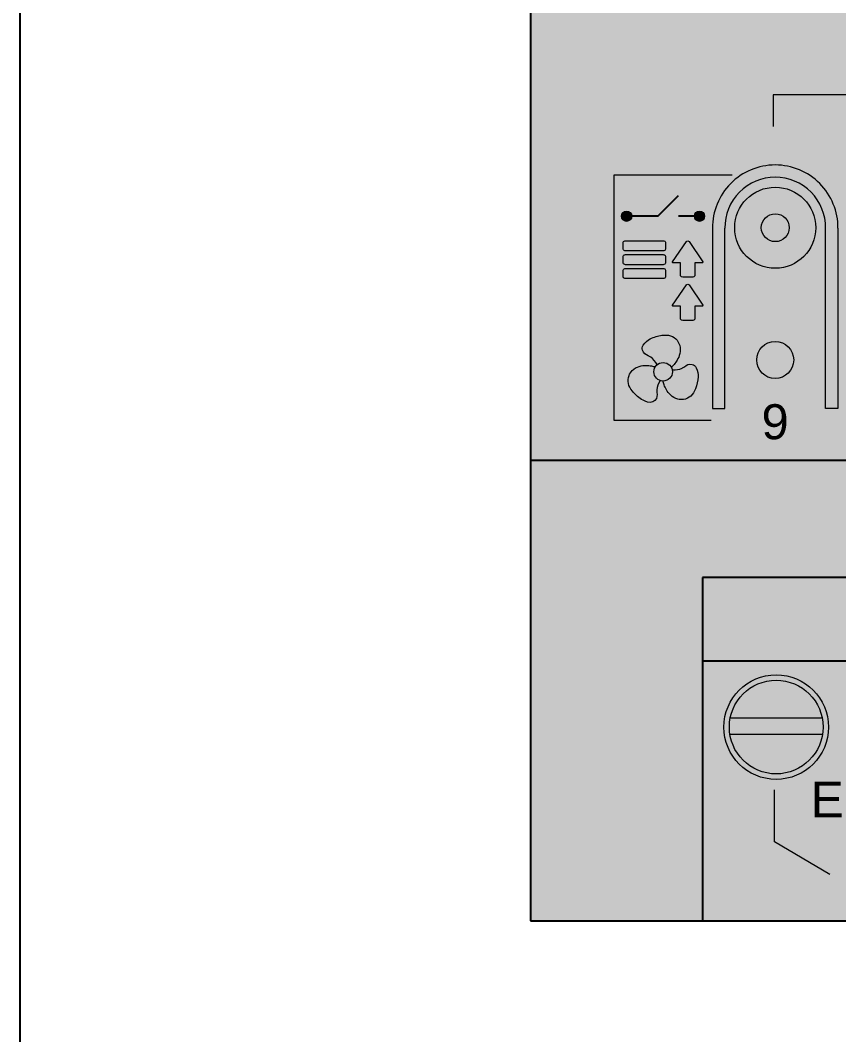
# Model space of a CAD drawing. Header units: millimetres. Extents: x 27500 to 33280, y -10980 to 420.
# Drawn here: x 27930 to 27970.11, y 139.43 to 189.14 of the extents above; entities that cross this region are included whole.
import ezdxf
from ezdxf.enums import TextEntityAlignment as Align

# ---------------------------------------------------------------- set-up
doc = ezdxf.new("R2010")
doc.units = ezdxf.units.MM
for name, color, linetype, true_color in [('SX_ZEN_BODY', 7, 'Continuous', 0xefefeb), ('SX_ZEN_KNX_BLACK', 7, 'Continuous', 0x2b2e31), ('SX_ZEN_TERMINALS', 7, 'Continuous', 0xc5c7cd)]:
    doc.layers.add(name, color=color, linetype=linetype, true_color=true_color)
doc.styles.get("Standard").update_dxf_attribs({"font": 'arial.ttf'})
doc.styles.add('SX_ZIOMB16V3_Arial', font='arial.ttf')

# ---------------------------------------------------------------- blocks, each defined once
blk = doc.blocks.new('SX_DYN_ZENNIO_G005')
at = {"true_color": 0x2f3236}
h = blk.add_hatch(color=250, dxfattribs=at)
h.dxf.hatch_style = 1
h.paths.add_polyline_path([(4.967, -10.464, 1), (4.467, -10.464, 1)])
h = blk.add_hatch(color=250, dxfattribs=at)
h.dxf.hatch_style = 1
h.paths.add_polyline_path([(8.541, -10.464, 1), (8.041, -10.464, 1)])
h = blk.add_hatch(color=250, dxfattribs=at)
h.dxf.hatch_style = 1
h.paths.add_polyline_path([(4.664, -11.662), (4.664, -11.662, 0.37542), (4.549, -11.742), (4.549, -12.075, 0.37542), (4.664, -12.155), (6.509, -12.155, 0.37542), (6.624, -12.075), (6.624, -11.742, 0.375871), (6.509, -11.662)])
h = blk.add_hatch(color=250, dxfattribs=at)
h.dxf.hatch_style = 1
h.paths.add_polyline_path([(7.78, -11.708, 0.25937), (7.712, -11.669, 0.25937), (7.644, -11.708), (6.966, -12.694, 0.525434), (7.004, -12.75), (7.358, -12.75), (7.358, -13.388, 0.249623), (7.471, -13.448), (7.712, -13.448), (7.953, -13.448, 0.249623), (8.066, -13.388), (8.066, -12.75), (8.42, -12.75, 0.525434), (8.458, -12.694)])
h = blk.add_hatch(color=250, dxfattribs=at)
h.dxf.hatch_style = 1
h.paths.add_polyline_path([(6.509, -12.838, 0.37542), (6.624, -12.758), (6.624, -12.425, 0.375871), (6.509, -12.345), (4.664, -12.345), (4.664, -12.345, 0.37542), (4.549, -12.425), (4.549, -12.758, 0.37542), (4.664, -12.838)])
h = blk.add_hatch(color=250, dxfattribs=at)
h.dxf.hatch_style = 1
h.paths.add_polyline_path([(6.509, -13.521, 0.37542), (6.624, -13.441), (6.624, -13.108, 0.375871), (6.509, -13.028), (4.664, -13.028), (4.664, -13.028, 0.37542), (4.549, -13.108), (4.549, -13.441, 0.37542), (4.664, -13.521)])
h = blk.add_hatch(color=250, dxfattribs=at)
h.dxf.hatch_style = 1
h.paths.add_polyline_path([(7.78, -13.833, 0.25937), (7.712, -13.795, 0.25937), (7.644, -13.833), (6.966, -14.82, 0.525434), (7.004, -14.875), (7.358, -14.875), (7.358, -15.514, 0.249623), (7.471, -15.574), (7.712, -15.574), (7.953, -15.574, 0.249623), (8.066, -15.514), (8.066, -14.875), (8.42, -14.875, 0.525434), (8.458, -14.82)])
h = blk.add_hatch(color=250, dxfattribs=at)
h.dxf.hatch_style = 1
edge = h.paths.add_edge_path()
edge.add_spline(control_points=[(4.99, -18.028), (4.925, -18.096), (4.868, -18.182), (4.835, -18.266)], knot_values=[7, 7, 7, 7, 8, 8, 8, 8], degree=3, periodic=0)
edge.add_spline(control_points=[(4.835, -18.266), (4.737, -18.514), (4.797, -18.795), (4.999, -19.033)], knot_values=[6, 6, 6, 6, 7, 7, 7, 7], degree=3, periodic=0)
edge.add_spline(control_points=[(4.999, -19.033), (5.118, -19.175), (5.265, -19.335), (5.441, -19.44)], knot_values=[5, 5, 5, 5, 6, 6, 6, 6], degree=3, periodic=0)
edge.add_spline(control_points=[(5.441, -19.44), (5.53, -19.494), (5.706, -19.584), (5.871, -19.584)], knot_values=[4, 4, 4, 4, 5, 5, 5, 5], degree=3, periodic=0)
edge.add_spline(control_points=[(5.871, -19.584), (5.967, -19.584), (6.046, -19.555), (6.106, -19.495)], knot_values=[3, 3, 3, 3, 4, 4, 4, 4], degree=3, periodic=0)
edge.add_spline(control_points=[(6.106, -19.495), (6.227, -19.378), (6.215, -19.234), (6.204, -19.106)], knot_values=[2, 2, 2, 2, 3, 3, 3, 3], degree=3, periodic=0)
edge.add_spline(control_points=[(6.204, -19.106), (6.2, -19.058), (6.196, -19.011), (6.199, -18.968)], knot_values=[1, 1, 1, 1, 2, 2, 2, 2], degree=3, periodic=0)
edge.add_spline(control_points=[(6.199, -18.968), (6.208, -18.822), (6.267, -18.66), (6.362, -18.518)], knot_values=[0, 0, 0, 0, 1, 1, 1, 1], degree=3, periodic=0)
edge.add_arc((6.505, -18.086), 0.455, -211.9959, -108.2832, ccw=False)
edge.add_spline(control_points=[(6.119, -17.845), (6.064, -17.829), (6.003, -17.815), (5.938, -17.801)], knot_values=[10, 10, 10, 10, 10.996755, 10.996755, 10.996755, 10.996755], degree=3, periodic=0)
edge.add_spline(control_points=[(5.938, -17.801), (5.848, -17.785), (5.759, -17.777), (5.671, -17.777)], knot_values=[9, 9, 9, 9, 10, 10, 10, 10], degree=3, periodic=0)
edge.add_spline(control_points=[(5.671, -17.777), (5.472, -17.777), (5.193, -17.82), (4.99, -18.028)], knot_values=[8, 8, 8, 8, 9, 9, 9, 9], degree=3, periodic=0)
at = {"layer": 'SX_ZEN_BODY', "true_color": 0xefefeb}
blk.add_hatch(color=7, dxfattribs=at).paths.add_polyline_path([(0, -22.43), (0, 22.57), (0, 45), (8.425, 45), (59.77, 45), (82.475, 45), (133.82, 45), (140, 45), (140, 22.57), (140, -22.43), (140, -45), (133.82, -45), (82.475, -45), (59.77, -45), (8.425, -45), (0, -45)])
at = {"layer": 'SX_ZEN_KNX_BLACK', "true_color": 0x1c1d1f}
h = blk.add_hatch(color=250, dxfattribs=at)
h.paths.add_polyline_path([(13.945, -11.425), (13.83, -11.8), (13.645, -12.135), (13.405, -12.43), (13.11, -12.675), (12.775, -12.855), (12.4, -12.97), (12, -13.01), (11.6, -12.97), (11.225, -12.855), (10.89, -12.675), (10.595, -12.43), (10.355, -12.135), (10.17, -11.8), (10.055, -11.425), (10.015, -11.025), (10.055, -10.625), (10.17, -10.255), (10.355, -9.915), (10.595, -9.62), (10.89, -9.38), (11.225, -9.195), (11.6, -9.08), (12, -9.04), (12.4, -9.08), (12.775, -9.195), (13.11, -9.38), (13.405, -9.62), (13.645, -9.915), (13.83, -10.255), (13.945, -10.625), (13.985, -11.025)])
h.paths.add_polyline_path([(12.63, -10.76), (12.485, -10.545), (12.265, -10.395), (12, -10.345), (11.735, -10.395), (11.515, -10.545), (11.37, -10.76), (11.315, -11.025), (11.37, -11.29), (11.515, -11.51), (11.735, -11.655), (12, -11.71), (12.265, -11.655), (12.485, -11.51), (12.63, -11.29), (12.685, -11.025)], flags=0)
for points in [[(12.63, -11.29), (12.485, -11.51), (12.265, -11.655), (12, -11.71), (11.735, -11.655), (11.515, -11.51), (11.37, -11.29), (11.315, -11.025), (11.37, -10.76), (11.515, -10.545), (11.735, -10.395), (12, -10.345), (12.265, -10.395), (12.485, -10.545), (12.63, -10.76), (12.685, -11.025)], [(4.625, -12.15), (4.59, -12.135), (4.565, -12.11), (4.55, -12.075), (4.55, -11.74), (4.565, -11.705), (4.59, -11.68), (4.625, -11.665), (4.665, -11.66), (6.51, -11.66), (6.545, -11.665), (6.58, -11.68), (6.61, -11.705), (6.625, -11.74), (6.625, -12.075), (6.61, -12.11), (6.58, -12.135), (6.545, -12.15), (6.51, -12.155), (4.665, -12.155)], [(7.73, -11.67), (7.75, -11.68), (7.765, -11.69), (7.78, -11.71), (8.46, -12.695), (8.46, -12.705), (8.46, -12.715), (8.46, -12.725), (8.455, -12.73), (8.445, -12.74), (8.44, -12.745), (8.43, -12.75), (8.42, -12.75), (8.065, -12.75), (8.065, -13.39), (8.045, -13.415), (8.015, -13.43), (7.985, -13.445), (7.955, -13.45), (7.71, -13.45), (7.47, -13.45), (7.44, -13.445), (7.405, -13.43), (7.38, -13.415), (7.36, -13.39), (7.36, -12.75), (7.005, -12.75), (6.995, -12.75), (6.985, -12.745), (6.975, -12.74), (6.97, -12.73), (6.965, -12.725), (6.965, -12.715), (6.965, -12.705), (6.965, -12.695), (7.645, -11.71), (7.655, -11.69), (7.675, -11.68), (7.69, -11.67), (7.71, -11.67)], [(4.625, -12.835), (4.59, -12.82), (4.565, -12.795), (4.55, -12.76), (4.55, -12.425), (4.565, -12.39), (4.59, -12.365), (4.625, -12.35), (4.665, -12.345), (6.51, -12.345), (6.545, -12.35), (6.58, -12.365), (6.61, -12.39), (6.625, -12.425), (6.625, -12.76), (6.61, -12.795), (6.58, -12.82), (6.545, -12.835), (6.51, -12.84), (4.665, -12.84)], [(4.625, -13.52), (4.59, -13.5), (4.565, -13.475), (4.55, -13.44), (4.55, -13.11), (4.565, -13.075), (4.59, -13.045), (4.625, -13.03), (4.665, -13.03), (6.51, -13.03), (6.545, -13.03), (6.58, -13.045), (6.61, -13.075), (6.625, -13.11), (6.625, -13.44), (6.61, -13.475), (6.58, -13.5), (6.545, -13.52), (6.51, -13.52), (4.665, -13.52)], [(7.73, -13.8), (7.75, -13.805), (7.765, -13.815), (7.78, -13.835), (8.46, -14.82), (8.46, -14.83), (8.46, -14.84), (8.46, -14.85), (8.455, -14.86), (8.445, -14.865), (8.44, -14.87), (8.43, -14.875), (8.42, -14.875), (8.065, -14.875), (8.065, -15.515), (8.045, -15.54), (8.015, -15.56), (7.985, -15.57), (7.955, -15.575), (7.71, -15.575), (7.47, -15.575), (7.44, -15.57), (7.405, -15.56), (7.38, -15.54), (7.36, -15.515), (7.36, -14.875), (7.005, -14.875), (6.995, -14.875), (6.985, -14.87), (6.975, -14.865), (6.97, -14.86), (6.965, -14.85), (6.965, -14.84), (6.965, -14.83), (6.965, -14.82), (7.645, -13.835), (7.655, -13.815), (7.675, -13.805), (7.69, -13.8), (7.71, -13.795)], [(12.83, -17.86), (12.64, -18.15), (12.35, -18.345), (11.995, -18.415), (11.645, -18.345), (11.355, -18.15), (11.165, -17.86), (11.09, -17.51), (11.165, -17.155), (11.355, -16.865), (11.645, -16.675), (11.995, -16.6), (12.35, -16.675), (12.64, -16.865), (12.83, -17.155), (12.905, -17.51)]]:
    blk.add_hatch(color=250, dxfattribs=at).paths.add_polyline_path(points)
at = {"layer": 'SX_ZEN_TERMINALS', "true_color": 0xc5c7cd}
h = blk.add_hatch(color=9, dxfattribs=at)
h.paths.add_polyline_path([(140, -22.43), (140, -45), (133.82, -45), (133.82, -32.295), (133.82, -28.22), (82.475, -28.22), (82.475, -32.295), (82.475, -33.095), (76.34, -33.095), (76.34, -31.08), (63.66, -31.08), (63.66, -33.095), (59.77, -33.095), (59.77, -32.245), (59.77, -28.17), (8.425, -28.17), (8.425, -32.245), (8.425, -45), (0, -45), (0, -22.43)])
h.paths.add_polyline_path([(76.755, -27.96), (76.755, -27.255), (75.76, -27.255), (75.76, -27.96)], flags=0)
h.paths.add_polyline_path([(75.005, -27.255), (74.005, -27.255), (74.005, -27.96), (75.005, -27.96)], flags=0)
h.paths.add_polyline_path([(74.005, -26.76), (78.505, -26.76), (78.505, -26.065), (74.005, -26.065)], flags=0)
h.paths.add_polyline_path([(64.54, -27.975), (64.555, -27.955), (64.57, -27.93), (64.585, -27.91), (64.605, -27.885), (64.62, -27.865), (64.635, -27.845), (64.655, -27.825), (64.66, -27.815), (64.67, -27.805), (64.675, -27.795), (64.68, -27.79), (64.685, -27.785), (64.695, -27.775), (64.7, -27.77), (64.705, -27.76), (64.72, -27.745), (64.74, -27.73), (64.755, -27.715), (64.77, -27.695), (64.785, -27.68), (64.805, -27.665), (64.82, -27.65), (64.835, -27.635), (64.855, -27.615), (64.87, -27.6), (64.89, -27.585), (64.905, -27.565), (64.94, -27.53), (64.98, -27.495), (65.02, -27.46), (65.06, -27.42), (65.075, -27.405), (65.085, -27.395), (65.1, -27.385), (65.11, -27.375), (65.125, -27.365), (65.14, -27.35), (65.155, -27.335), (65.165, -27.325), (65.19, -27.305), (65.215, -27.28), (65.235, -27.26), (65.255, -27.24), (65.295, -27.205), (65.335, -27.165), (65.37, -27.135), (65.405, -27.1), (65.435, -27.065), (65.47, -27.035), (65.5, -27), (65.53, -26.97), (65.545, -26.95), (65.565, -26.935), (65.58, -26.915), (65.59, -26.9), (65.605, -26.885), (65.62, -26.865), (65.635, -26.845), (65.65, -26.83), (65.7, -26.755), (65.755, -26.68), (65.8, -26.6), (65.85, -26.52), (65.87, -26.48), (65.89, -26.44), (65.91, -26.395), (65.925, -26.355), (65.94, -26.315), (65.955, -26.27), (65.97, -26.225), (65.985, -26.18), (65.995, -26.13), (66, -26.085), (66.01, -26.035), (66.015, -25.985), (66.015, -25.96), (66.02, -25.935), (66.02, -25.91), (66.02, -25.885), (66.02, -25.855), (66.02, -25.83), (66.02, -25.805), (66.02, -25.78), (66.01, -25.675), (65.99, -25.575), (65.96, -25.48), (65.925, -25.39), (65.9, -25.345), (65.875, -25.305), (65.85, -25.26), (65.815, -25.22), (65.785, -25.18), (65.75, -25.14), (65.715, -25.1), (65.675, -25.065), (65.595, -25), (65.505, -24.94), (65.41, -24.89), (65.315, -24.845), (65.21, -24.815), (65.1, -24.79), (64.985, -24.77), (64.87, -24.76), (64.84, -24.76), (64.81, -24.76), (64.78, -24.76), (64.75, -24.76), (64.72, -24.76), (64.69, -24.765), (64.665, -24.765), (64.635, -24.77), (64.58, -24.775), (64.525, -24.78), (64.47, -24.785), (64.42, -24.795), (64.32, -24.82), (64.23, -24.85), (64.14, -24.89), (64.055, -24.93), (64.01, -24.955), (63.975, -24.98), (63.935, -25.005), (63.9, -25.035), (63.86, -25.06), (63.825, -25.09), (63.795, -25.125), (63.765, -25.155), (63.705, -25.23), (63.655, -25.31), (63.61, -25.395), (63.575, -25.485), (63.54, -25.585), (63.51, -25.69), (63.49, -25.8), (63.475, -25.92), (64.225, -25.995), (64.23, -25.89), (64.25, -25.79), (64.275, -25.705), (64.31, -25.635), (64.325, -25.6), (64.345, -25.57), (64.37, -25.54), (64.39, -25.515), (64.42, -25.495), (64.445, -25.475), (64.475, -25.455), (64.505, -25.44), (64.54, -25.425), (64.575, -25.41), (64.61, -25.4), (64.645, -25.395), (64.665, -25.39), (64.685, -25.39), (64.705, -25.385), (64.725, -25.385), (64.75, -25.385), (64.775, -25.385), (64.795, -25.385), (64.82, -25.39), (64.86, -25.395), (64.905, -25.4), (64.945, -25.415), (64.98, -25.43), (65.02, -25.445), (65.055, -25.46), (65.085, -25.485), (65.11, -25.505), (65.125, -25.515), (65.14, -25.53), (65.15, -25.54), (65.16, -25.555), (65.17, -25.57), (65.18, -25.585), (65.195, -25.6), (65.205, -25.615), (65.22, -25.65), (65.235, -25.685), (65.245, -25.725), (65.255, -25.765), (65.26, -25.79), (65.26, -25.81), (65.265, -25.83), (65.265, -25.85), (65.265, -25.875), (65.265, -25.9), (65.265, -25.92), (65.265, -25.945), (65.265, -25.99), (65.255, -26.035), (65.245, -26.075), (65.235, -26.12), (65.22, -26.16), (65.205, -26.2), (65.19, -26.235), (65.17, -26.27), (65.16, -26.285), (65.15, -26.305), (65.145, -26.32), (65.135, -26.335), (65.125, -26.35), (65.115, -26.36), (65.11, -26.375), (65.1, -26.39), (65.075, -26.415), (65.055, -26.445), (65.03, -26.47), (65, -26.5), (64.975, -26.53), (64.95, -26.56), (64.925, -26.585), (64.895, -26.615), (64.87, -26.64), (64.845, -26.665), (64.815, -26.695), (64.79, -26.72), (64.765, -26.745), (64.735, -26.775), (64.705, -26.8), (64.68, -26.83), (64.645, -26.86), (64.615, -26.89), (64.58, -26.925), (64.54, -26.96), (64.53, -26.97), (64.52, -26.975), (64.51, -26.99), (64.5, -27), (64.49, -27.005), (64.48, -27.015), (64.47, -27.025), (64.46, -27.035), (64.44, -27.055), (64.415, -27.075), (64.395, -27.095), (64.38, -27.11), (64.305, -27.185), (64.24, -27.25), (64.175, -27.315), (64.115, -27.37), (64.06, -27.43), (64.01, -27.49), (63.955, -27.545), (63.91, -27.6), (63.86, -27.655), (63.82, -27.71), (63.775, -27.765), (63.73, -27.82), (63.715, -27.85), (63.695, -27.875), (63.675, -27.905), (63.66, -27.935), (63.65, -27.95), (63.64, -27.965), (63.63, -27.98), (63.625, -27.995), (63.615, -28.01), (63.605, -28.025), (63.595, -28.04), (63.59, -28.055), (63.555, -28.13), (63.52, -28.205), (63.49, -28.28), (63.465, -28.365), (63.44, -28.445), (63.42, -28.53), (63.405, -28.61), (63.395, -28.69), (66.02, -28.69), (66.02, -27.995), (64.53, -27.995)], flags=0)
h.paths.add_polyline_path([(68.485, -27.215), (68.465, -27.375), (68.445, -27.52), (68.415, -27.645), (68.4, -27.7), (68.38, -27.75), (68.365, -27.8), (68.345, -27.84), (68.335, -27.86), (68.32, -27.88), (68.31, -27.9), (68.3, -27.915), (68.3, -27.92), (68.295, -27.92), (68.295, -27.925), (68.29, -27.93), (68.29, -27.935), (68.285, -27.935), (68.28, -27.945), (68.275, -27.95), (68.265, -27.955), (68.26, -27.965), (68.25, -27.98), (68.24, -27.99), (68.225, -28.005), (68.215, -28.015), (68.165, -28.055), (68.11, -28.09), (68.055, -28.11), (67.995, -28.125), (67.98, -28.13), (67.96, -28.135), (67.945, -28.135), (67.93, -28.14), (67.925, -28.14), (67.915, -28.14), (67.91, -28.14), (67.9, -28.14), (67.89, -28.14), (67.88, -28.14), (67.87, -28.14), (67.865, -28.14), (67.83, -28.135), (67.795, -28.13), (67.765, -28.12), (67.735, -28.115), (67.705, -28.1), (67.675, -28.085), (67.65, -28.065), (67.625, -28.05), (67.605, -28.03), (67.585, -28.01), (67.57, -27.985), (67.555, -27.96), (67.525, -27.91), (67.5, -27.845), (67.485, -27.78), (67.47, -27.705), (66.745, -27.785), (66.79, -27.99), (66.86, -28.175), (66.945, -28.33), (67.05, -28.465), (67.18, -28.575), (67.325, -28.66), (67.49, -28.72), (67.67, -28.75), (67.72, -28.755), (67.765, -28.76), (67.815, -28.76), (67.865, -28.76), (67.915, -28.76), (67.965, -28.76), (68.015, -28.755), (68.065, -28.75), (68.16, -28.73), (68.25, -28.705), (68.335, -28.68), (68.42, -28.64), (68.505, -28.6), (68.58, -28.555), (68.655, -28.5), (68.73, -28.44), (68.765, -28.41), (68.8, -28.375), (68.835, -28.34), (68.865, -28.305), (68.87, -28.3), (68.87, -28.295), (68.875, -28.29), (68.88, -28.285), (68.88, -28.28), (68.885, -28.275), (68.89, -28.275), (68.895, -28.27), (68.9, -28.26), (68.905, -28.25), (68.91, -28.245), (68.915, -28.235), (68.925, -28.22), (68.94, -28.205), (68.95, -28.185), (68.96, -28.17), (69.045, -28.025), (69.115, -27.855), (69.17, -27.67), (69.215, -27.465), (69.235, -27.355), (69.25, -27.24), (69.26, -27.125), (69.27, -27), (69.27, -26.935), (69.27, -26.87), (69.275, -26.8), (69.275, -26.735), (69.275, -26.67), (69.27, -26.6), (69.27, -26.535), (69.27, -26.475), (69.25, -26.23), (69.215, -26.01), (69.17, -25.805), (69.11, -25.62), (69.08, -25.54), (69.04, -25.46), (69, -25.385), (68.955, -25.315), (68.91, -25.25), (68.865, -25.19), (68.81, -25.135), (68.76, -25.085), (68.65, -24.99), (68.53, -24.915), (68.405, -24.855), (68.275, -24.805), (68.205, -24.79), (68.135, -24.775), (68.06, -24.765), (67.985, -24.76), (67.975, -24.76), (67.965, -24.76), (67.955, -24.76), (67.95, -24.76), (67.94, -24.76), (67.93, -24.76), (67.92, -24.76), (67.905, -24.76), (67.88, -24.76), (67.855, -24.765), (67.83, -24.765), (67.805, -24.765), (67.76, -24.77), (67.71, -24.775), (67.665, -24.785), (67.615, -24.795), (67.53, -24.815), (67.44, -24.845), (67.36, -24.88), (67.28, -24.925), (67.24, -24.945), (67.205, -24.97), (67.165, -25), (67.13, -25.025), (67.095, -25.055), (67.06, -25.085), (67.03, -25.115), (66.995, -25.15), (66.885, -25.29), (66.8, -25.445), (66.735, -25.61), (66.69, -25.79), (66.685, -25.84), (66.68, -25.89), (66.675, -25.94), (66.67, -25.99), (66.67, -26.04), (66.67, -26.09), (66.67, -26.145), (66.67, -26.195), (66.68, -26.295), (66.695, -26.39), (66.715, -26.485), (66.74, -26.57), (66.775, -26.655), (66.81, -26.735), (66.855, -26.81), (66.905, -26.885), (66.915, -26.905), (66.93, -26.92), (66.945, -26.94), (66.96, -26.955), (66.97, -26.965), (66.975, -26.975), (66.98, -26.985), (66.99, -26.99), (66.995, -26.995), (66.995, -27), (67, -27.005), (67.005, -27.01), (67.01, -27.01), (67.015, -27.015), (67.015, -27.02), (67.02, -27.025), (67.055, -27.06), (67.095, -27.095), (67.13, -27.125), (67.17, -27.155), (67.245, -27.205), (67.325, -27.25), (67.405, -27.285), (67.49, -27.315), (67.535, -27.33), (67.58, -27.335), (67.625, -27.345), (67.67, -27.35), (67.695, -27.355), (67.715, -27.355), (67.74, -27.355), (67.76, -27.36), (67.785, -27.36), (67.81, -27.36), (67.835, -27.36), (67.86, -27.36), (68.045, -27.33), (68.21, -27.265), (68.36, -27.165), (68.5, -27.035)], flags=0)
h.paths.add_polyline_path([(73.37, -24.785), (72.535, -24.785), (71.57, -27.68), (70.58, -24.785), (69.725, -24.785), (71.125, -28.69), (71.97, -28.69)], flags=0)
h.paths.add_polyline_path([(78.505, -27.96), (78.505, -27.255), (77.505, -27.255), (77.505, -27.96)], flags=0)
for points in [[(8.425, -28.17), (59.77, -28.17), (59.77, -32.245), (8.425, -32.245)], [(9.784, -35.85), (9.75, -35.5), (9.795, -35.035), (9.93, -34.605), (10.145, -34.215), (10.425, -33.875), (10.765, -33.595), (11.155, -33.385), (11.585, -33.25), (12.045, -33.205), (12.51, -33.25), (12.94, -33.385), (13.33, -33.595), (13.67, -33.875), (13.95, -34.215), (14.16, -34.605), (14.295, -35.035), (14.296, -35.05), (14.34, -35.5), (14.306, -35.85)], [(14.306, -35.85), (14.295, -35.96), (14.16, -36.39), (13.95, -36.78), (13.67, -37.12), (13.33, -37.4), (12.94, -37.615), (12.51, -37.75), (12.045, -37.795), (11.585, -37.75), (11.155, -37.615), (10.765, -37.4), (10.425, -37.12), (10.145, -36.78), (9.93, -36.39), (9.795, -35.96), (9.784, -35.85)]]:
    blk.add_hatch(color=9, dxfattribs=at).paths.add_polyline_path(points)
h = blk.add_hatch(color=9, dxfattribs=at)
h.paths.add_polyline_path([(8.425, -32.245), (59.77, -32.245), (59.77, -33.095), (59.77, -45), (8.425, -45)])
h.paths.add_polyline_path([(14.555, -34.985), (14.405, -34.5), (14.17, -34.065), (13.86, -33.685), (13.48, -33.375), (13.045, -33.14), (12.565, -32.99), (12.045, -32.935), (11.53, -32.99), (11.05, -33.14), (10.615, -33.375), (10.235, -33.685), (9.92, -34.065), (9.685, -34.5), (9.535, -34.985), (9.485, -35.5), (9.535, -36.015), (9.685, -36.495), (9.92, -36.93), (10.235, -37.31), (10.615, -37.625), (11.05, -37.86), (11.53, -38.01), (12.045, -38.06), (12.565, -38.01), (13.045, -37.86), (13.48, -37.625), (13.86, -37.31), (14.17, -36.93), (14.405, -36.495), (14.555, -36.015), (14.61, -35.5)], flags=0)
h.paths.add_polyline_path([(20.905, -34.985), (20.755, -34.5), (20.52, -34.065), (20.21, -33.69), (19.83, -33.375), (19.395, -33.14), (18.915, -32.99), (18.395, -32.94), (17.88, -32.99), (17.4, -33.14), (16.965, -33.375), (16.585, -33.69), (16.27, -34.065), (16.035, -34.5), (15.885, -34.985), (15.835, -35.5), (15.885, -36.015), (16.035, -36.495), (16.27, -36.93), (16.585, -37.31), (16.965, -37.625), (17.4, -37.86), (17.88, -38.01), (18.395, -38.06), (18.915, -38.01), (19.395, -37.86), (19.83, -37.625), (20.21, -37.31), (20.52, -36.93), (20.755, -36.495), (20.905, -36.015), (20.96, -35.5)], flags=0)
h.paths.add_polyline_path([(27.255, -34.985), (27.105, -34.5), (26.87, -34.065), (26.56, -33.69), (26.18, -33.375), (25.745, -33.14), (25.265, -32.99), (24.745, -32.94), (24.23, -32.99), (23.75, -33.14), (23.315, -33.375), (22.935, -33.69), (22.62, -34.065), (22.385, -34.5), (22.235, -34.985), (22.185, -35.5), (22.235, -36.015), (22.385, -36.495), (22.62, -36.93), (22.935, -37.31), (23.315, -37.625), (23.75, -37.86), (24.23, -38.01), (24.745, -38.06), (25.265, -38.01), (25.745, -37.86), (26.18, -37.625), (26.56, -37.31), (26.87, -36.93), (27.105, -36.495), (27.255, -36.015), (27.31, -35.5)], flags=0)
h.paths.add_polyline_path([(33.605, -34.985), (33.455, -34.505), (33.22, -34.07), (32.91, -33.69), (32.53, -33.375), (32.095, -33.14), (31.615, -32.99), (31.095, -32.94), (30.58, -32.99), (30.1, -33.14), (29.665, -33.375), (29.285, -33.69), (28.97, -34.07), (28.735, -34.505), (28.585, -34.985), (28.535, -35.5), (28.585, -36.015), (28.735, -36.5), (28.97, -36.935), (29.285, -37.31), (29.665, -37.625), (30.1, -37.86), (30.58, -38.01), (31.095, -38.06), (31.615, -38.01), (32.095, -37.86), (32.53, -37.625), (32.91, -37.31), (33.22, -36.935), (33.455, -36.5), (33.605, -36.015), (33.66, -35.5)], flags=0)
h.paths.add_polyline_path([(58.995, -34.98), (58.845, -34.5), (58.61, -34.065), (58.295, -33.685), (57.915, -33.37), (57.48, -33.135), (57, -32.985), (56.485, -32.935), (55.97, -32.985), (55.485, -33.135), (55.05, -33.37), (54.675, -33.685), (54.36, -34.065), (54.125, -34.5), (53.975, -34.98), (53.92, -35.495), (53.975, -36.015), (54.125, -36.495), (54.36, -36.93), (54.675, -37.31), (55.05, -37.62), (55.485, -37.855), (55.97, -38.005), (56.485, -38.06), (57, -38.005), (57.48, -37.855), (57.915, -37.62), (58.295, -37.31), (58.61, -36.93), (58.845, -36.495), (58.995, -36.015), (59.045, -35.495)], flags=0)
h.paths.add_polyline_path([(52.645, -34.98), (52.495, -34.5), (52.26, -34.065), (51.945, -33.685), (51.565, -33.375), (51.13, -33.135), (50.65, -32.985), (50.135, -32.935), (49.62, -32.985), (49.135, -33.135), (48.7, -33.375), (48.325, -33.685), (48.01, -34.065), (47.775, -34.5), (47.625, -34.98), (47.57, -35.495), (47.625, -36.015), (47.775, -36.495), (48.01, -36.93), (48.325, -37.31), (48.7, -37.62), (49.135, -37.86), (49.62, -38.005), (50.135, -38.06), (50.65, -38.005), (51.13, -37.86), (51.565, -37.62), (51.945, -37.31), (52.26, -36.93), (52.495, -36.495), (52.645, -36.015), (52.695, -35.495)], flags=0)
h.paths.add_polyline_path([(46.295, -34.98), (46.145, -34.5), (45.91, -34.065), (45.595, -33.685), (45.215, -33.375), (44.78, -33.135), (44.3, -32.99), (43.785, -32.935), (43.27, -32.99), (42.785, -33.135), (42.35, -33.375), (41.975, -33.685), (41.66, -34.065), (41.425, -34.5), (41.275, -34.98), (41.22, -35.5), (41.275, -36.015), (41.425, -36.495), (41.66, -36.93), (41.975, -37.31), (42.35, -37.625), (42.785, -37.86), (43.27, -38.01), (43.785, -38.06), (44.3, -38.01), (44.78, -37.86), (45.215, -37.625), (45.595, -37.31), (45.91, -36.93), (46.145, -36.495), (46.295, -36.015), (46.345, -35.5)], flags=0)
h.paths.add_polyline_path([(39.945, -34.985), (39.795, -34.5), (39.56, -34.065), (39.245, -33.685), (38.865, -33.375), (38.43, -33.14), (37.95, -32.99), (37.435, -32.935), (36.92, -32.99), (36.435, -33.14), (36, -33.375), (35.625, -33.685), (35.31, -34.065), (35.075, -34.5), (34.925, -34.985), (34.87, -35.5), (34.925, -36.015), (35.075, -36.495), (35.31, -36.93), (35.625, -37.31), (36, -37.625), (36.435, -37.86), (36.92, -38.01), (37.435, -38.06), (37.95, -38.01), (38.43, -37.86), (38.865, -37.625), (39.245, -37.31), (39.56, -36.93), (39.795, -36.495), (39.945, -36.015), (39.995, -35.5)], flags=0)
h.paths.add_polyline_path([(17.4, -41.51), (16.49, -43.09), (18.315, -43.09)], flags=0)
h.paths.add_polyline_path([(24.665, -41.51), (25.575, -43.09), (26.485, -41.51)], flags=0)
h.paths.add_polyline_path([(42.79, -41.51), (41.88, -43.09), (43.7, -43.09)], flags=0)
h.paths.add_polyline_path([(50.05, -41.51), (50.965, -43.09), (51.875, -41.51)], flags=0)
h = blk.add_hatch(color=9, dxfattribs=at)
h.paths.add_polyline_path([(14.555, -36.015), (14.405, -36.495), (14.17, -36.93), (13.86, -37.31), (13.48, -37.625), (13.045, -37.86), (12.565, -38.01), (12.045, -38.06), (11.53, -38.01), (11.05, -37.86), (10.615, -37.625), (10.235, -37.31), (9.92, -36.93), (9.685, -36.495), (9.535, -36.015), (9.485, -35.5), (9.535, -34.985), (9.685, -34.5), (9.92, -34.065), (10.235, -33.685), (10.615, -33.375), (11.05, -33.14), (11.53, -32.99), (12.045, -32.935), (12.565, -32.99), (13.045, -33.14), (13.48, -33.375), (13.86, -33.685), (14.17, -34.065), (14.405, -34.5), (14.555, -34.985), (14.61, -35.5)])
h.paths.add_polyline_path([(14.34, -35.5), (14.296, -35.05), (14.295, -35.035), (14.16, -34.605), (13.95, -34.215), (13.67, -33.875), (13.33, -33.595), (12.94, -33.385), (12.51, -33.25), (12.045, -33.205), (11.585, -33.25), (11.155, -33.385), (10.765, -33.595), (10.425, -33.875), (10.145, -34.215), (9.93, -34.605), (9.795, -35.035), (9.75, -35.5), (9.784, -35.85), (9.795, -35.96), (9.93, -36.39), (10.145, -36.78), (10.425, -37.12), (10.765, -37.4), (11.155, -37.615), (11.585, -37.75), (12.045, -37.795), (12.51, -37.75), (12.94, -37.615), (13.33, -37.4), (13.67, -37.12), (13.95, -36.78), (14.16, -36.39), (14.295, -35.96), (14.306, -35.85)], flags=0)
at = {"color": 250, "true_color": 0x2f3236}
for p, q in [((0, 45), (0, -45)), ((140, -22.429), (0, -22.429)), ((8.427, -28.172), (8.427, -45)), ((59.769, -28.172), (8.427, -28.172)), ((8.427, -32.245), (59.769, -32.245)), ((0, -45), (140, -45))]:
    blk.add_line(p, q, dxfattribs=at)
at = {"color": 250, "lineweight": 5, "true_color": 0x2f3236}
for p, q in [((26.483, -4.521), (11.893, -4.521)), ((11.893, -4.521), (11.893, -6.063))]:
    blk.add_line(p, q, dxfattribs=at)
for points in [[(9.884, -8.454), (4.091, -8.454), (4.091, -20.455), (8.866, -20.455)], [(6.208, -17.738), (6.208, -17.738)], [(6.961, -17.995), (6.961, -17.995)], [(11.962, -41.12), (11.962, -38.581)], [(14.678, -42.718), (11.962, -41.12)]]:
    blk.add_lwpolyline(points, dxfattribs=at)
at = {"color": 250, "true_color": 0x2f3236}
for points in [[(7.238, -9.462), (6.246, -10.464), (4.967, -10.464)], [(8.041, -10.464), (7.255, -10.464)]]:
    blk.add_lwpolyline(points, dxfattribs=at)
at = {"color": 250, "lineweight": 9, "true_color": 0x2f3236}
for points in [[(8.926, -11.048), (8.926, -19.892), (9.53, -19.892), (9.53, -11.048)], [(15.074, -11.048), (15.074, -19.892), (14.47, -19.892), (14.47, -11.048)], [(9.795, -35.052), (14.298, -35.052)], [(9.778, -35.852), (14.315, -35.852)]]:
    blk.add_lwpolyline(points, dxfattribs=at)
at = {"color": 250, "lineweight": 5, "true_color": 0x2f3236}
for points in [[(4.664, -12.155), (4.664, -12.155, -0.37542), (4.549, -12.075), (4.549, -11.742), (4.549, -11.742, -0.37542), (4.664, -11.662), (4.664, -11.662), (6.509, -11.662, -0.37542), (6.624, -11.742), (6.624, -11.742), (6.624, -12.075, -0.37542), (6.509, -12.155), (4.664, -12.155)], [(7.712, -11.669, -0.25937), (7.78, -11.708), (8.458, -12.694, -0.525434), (8.42, -12.75), (8.066, -12.75), (8.066, -13.388, -0.249623), (7.953, -13.448), (7.712, -13.448), (7.471, -13.448, -0.249623), (7.358, -13.388), (7.358, -12.75), (7.004, -12.75, -0.525434), (6.966, -12.694), (7.644, -11.708, -0.25937), (7.712, -11.669)], [(4.664, -12.838), (4.664, -12.838, -0.37542), (4.549, -12.758), (4.549, -12.425), (4.549, -12.425, -0.37542), (4.664, -12.345), (4.664, -12.345), (6.509, -12.345, -0.37542), (6.624, -12.425), (6.624, -12.425), (6.624, -12.758, -0.37542), (6.509, -12.838), (4.664, -12.838)], [(4.664, -13.521), (4.664, -13.521, -0.37542), (4.549, -13.441), (4.549, -13.108), (4.549, -13.108, -0.37542), (4.664, -13.028), (4.664, -13.028), (6.509, -13.028, -0.37542), (6.624, -13.108), (6.624, -13.108), (6.624, -13.441, -0.37542), (6.509, -13.521), (4.664, -13.521)], [(7.712, -13.795, -0.25937), (7.78, -13.833), (8.458, -14.82, -0.525434), (8.42, -14.875), (8.066, -14.875), (8.066, -15.514, -0.249623), (7.953, -15.574), (7.712, -15.574), (7.471, -15.574, -0.249623), (7.358, -15.514), (7.358, -14.875), (7.004, -14.875, -0.525434), (6.966, -14.82), (7.644, -13.833, -0.25937), (7.712, -13.795)]]:
    blk.add_lwpolyline(points, format="xyb", dxfattribs=at)
at = {"color": 250, "lineweight": 9, "true_color": 0x2f3236}
for centre, radius in [((12, -11.026), 1.986), ((12.001, -11.026), 0.683), ((11.997, -17.508), 0.906), ((12.046, -35.499), 2.562), ((12.046, -35.499), 2.296)]:
    blk.add_circle(centre, radius, dxfattribs=at)
at = {"color": 250, "lineweight": 5, "true_color": 0x2f3236}
for centre, radius in [((4.717, -10.464), 0.25), ((8.291, -10.464), 0.25), ((6.505, -18.086), 0.455)]:
    blk.add_circle(centre, radius, dxfattribs=at)
at = {"color": 250, "lineweight": 9, "true_color": 0x2f3236}
for centre, radius, start, end in [((12, -11.026), 3.074, 90.0467, 180.4088), ((12, -11.026), 3.074, 359.5912, 89.9533), ((12.001, -11.026), 2.47, 90.0713, 180.5088), ((11.999, -11.026), 2.47, 359.4912, 89.9287)]:
    blk.add_arc(centre, radius, start, end, dxfattribs=at)
at = {"color": 250, "lineweight": 5, "true_color": 0x2f3236}
for points, knots in [([(6.209, -17.74), (6.209, -17.739), (6.208, -17.739), (6.208, -17.738), (6.133, -17.585), (6.022, -17.452), (5.9, -17.372), (5.864, -17.348), (5.821, -17.328), (5.778, -17.308), (5.662, -17.253), (5.53, -17.192), (5.491, -17.029), (5.469, -16.947), (5.483, -16.863), (5.53, -16.781), (5.614, -16.636), (5.779, -16.53), (5.87, -16.48), (6.05, -16.38), (6.262, -16.332), (6.444, -16.3), (6.752, -16.244), (7.024, -16.332), (7.19, -16.542), (7.246, -16.613), (7.292, -16.705), (7.319, -16.796), (7.397, -17.075), (7.296, -17.338), (7.196, -17.511), (7.152, -17.587), (7.1, -17.66), (7.041, -17.729), (6.996, -17.78), (6.954, -17.824), (6.913, -17.864), (6.911, -17.865), (6.91, -17.867), (6.909, -17.868), (6.908, -17.869), (6.907, -17.87), (6.906, -17.871)], [-0.003391, -0.003391, -0.003391, -0.003391, 0, 0, 0, 1, 1, 1, 2, 2, 2, 3, 3, 3, 4, 4, 4, 5, 5, 5, 6, 6, 6, 7, 7, 7, 8, 8, 8, 9, 9, 9, 10, 10, 10, 11, 11, 11, 11.025687, 11.025687, 11.025687, 11.052417, 11.052417, 11.052417, 11.052417]), ([(6.362, -18.518), (6.362, -18.518), (6.362, -18.518), (6.362, -18.518), (6.267, -18.66), (6.208, -18.822), (6.199, -18.968), (6.196, -19.011), (6.2, -19.058), (6.204, -19.106), (6.215, -19.234), (6.227, -19.378), (6.106, -19.495), (6.046, -19.555), (5.967, -19.584), (5.871, -19.584), (5.706, -19.584), (5.53, -19.494), (5.441, -19.44), (5.265, -19.335), (5.118, -19.175), (4.999, -19.033), (4.797, -18.795), (4.737, -18.514), (4.835, -18.266), (4.868, -18.182), (4.925, -18.096), (4.99, -18.028), (5.193, -17.82), (5.472, -17.777), (5.671, -17.777), (5.759, -17.777), (5.848, -17.785), (5.938, -17.801), (6.003, -17.815), (6.064, -17.829), (6.119, -17.845)], [-0.000042, -0.000042, -0.000042, -0.000042, 0, 0, 0, 1, 1, 1, 2, 2, 2, 3, 3, 3, 4, 4, 4, 5, 5, 5, 6, 6, 6, 7, 7, 7, 8, 8, 8, 9, 9, 9, 10, 10, 10, 10.996755, 10.996755, 10.996755, 10.996755]), ([(6.951, -17.994), (6.954, -17.994), (6.957, -17.994), (6.961, -17.995), (7.131, -18.007), (7.301, -17.977), (7.432, -17.912), (7.471, -17.891), (7.509, -17.865), (7.548, -17.837), (7.654, -17.765), (7.773, -17.681), (7.935, -17.729), (8.016, -17.75), (8.081, -17.805), (8.129, -17.888), (8.211, -18.031), (8.221, -18.227), (8.219, -18.331), (8.216, -18.536), (8.151, -18.744), (8.088, -18.919), (7.982, -19.213), (7.77, -19.405), (7.506, -19.444), (7.416, -19.458), (7.313, -19.45), (7.222, -19.428), (6.941, -19.357), (6.764, -19.137), (6.664, -18.965), (6.621, -18.888), (6.583, -18.806), (6.553, -18.72), (6.53, -18.656), (6.513, -18.598), (6.499, -18.541)], [-0.019894, -0.019894, -0.019894, -0.019894, 0, 0, 0, 1, 1, 1, 2, 2, 2, 3, 3, 3, 4, 4, 4, 5, 5, 5, 6, 6, 6, 7, 7, 7, 8, 8, 8, 9, 9, 9, 10, 10, 10, 11, 11, 11, 11])]:
    blk.add_open_spline(points, degree=3, knots=knots, dxfattribs=at)
at = {"color": 250, "true_color": 0x2f3236, "attachment_point": 5, "style": 'SX_ZIOMB16V3_Arial'}
for s, insert, char_height in [('9', (11.997, -20.547), 1.715), ('E1', (15.221, -39.046), 1.75)]:
    blk.add_mtext(s, dxfattribs=dict(at, insert=insert, char_height=char_height))
blk = doc.blocks.new('*U461')
blk.add_blockref('SX_DYN_ZENNIO_G005', (0, 0))
at = {"color": 5, "flags": 1}
for tag, p in [('UFH_ACTUATOR_1', (26.299, 47.198)), ('UFH_ACTUATOR_2', (32.649, 47.198)), ('UFH_ACTUATOR_3', (39.025, 47.198)), ('UFH_ACTUATOR_4', (45.375, 47.198)), ('UFH_ACTUATOR_5', (51.7, 47.198)), ('UFH_ACTUATOR_6', (58.05, 47.198)), ('UFH_ACTUATOR_7', (64.425, 47.198)), ('UFH_ACTUATOR_8', (70.775, 47.198)), ('DALI_OUTPUT', (70.675, 46.478)), ('OUTPUT_10', (158.513, 47.837)), ('OUTPUT_11', (164.858, 47.837)), ('OUTPUT_12', (183.901, 47.837)), ('OUTPUT_1', (14.691, 47.837)), ('OUTPUT_2', (33.734, 47.837)), ('OUTPUT_3', (40.079, 47.837)), ('OUTPUT_4', (59.122, 47.837)), ('OUTPUT_5', (79.31, 47.837)), ('OUTPUT_6', (98.353, 47.837)), ('OUTPUT_7', (104.698, 47.837)), ('OUTPUT_8', (123.74, 47.837)), ('OUTPUT_9', (139.47, 47.837))]:
    blk.add_attdef(tag, p, '', height=2.5, rotation=90, dxfattribs=at)
at = {"color": 3, "flags": 1}
for tag, p in [('REFERENCE', (40.498, 35.586)), ('PHYSICAL_ADD.', (40.85, 32.03)), ('PHYSICAL.ADD.', (62.279, 28.377))]:
    blk.add_attdef(tag, text='', height=2.5, dxfattribs=at).set_placement(p, align=Align.CENTER)
at = {"flags": 1}
for tag in ['WIDTH_MM', 'SOURCE_BLOCK', 'MODEL', 'HEIGHT_MM']:
    blk.add_attdef(tag, (0, 0), '', height=1, dxfattribs=at)
at = {"color": 5, "flags": 1}
for tag, p in [('OUTPUT_13', (13.614, -47.997)), ('OUTPUT_14', (32.657, -47.997)), ('OUTPUT_15', (39.002, -47.997)), ('OUTPUT_16', (58.045, -47.997)), ('OUTPUT_17', (79.31, -48.045)), ('OUTPUT_18', (98.353, -48.045)), ('OUTPUT_19', (104.698, -48.045)), ('OUTPUT_20', (123.74, -48.045)), ('OUTPUT_21', (139.47, -48.045)), ('OUTPUT_22', (158.513, -48.045)), ('OUTPUT_23', (164.858, -48.045)), ('OUTPUT_24', (183.901, -48.045))]:
    blk.add_attdef(tag, text='', height=2.5, rotation=90, dxfattribs=at).set_placement(p, align=Align.RIGHT)

msp = doc.modelspace()

# ---------------------------------------------------------------- linework, layer by layer
at = {"color": 8}
msp.add_lwpolyline([(27930, 300), (28340, 300), (28340, 40), (27930, 40)], close=True, dxfattribs=at)

# ---------------------------------------------------------------- block references
msp.add_blockref('*U461', (27955, 190))

doc.saveas('drawing.dxf')
